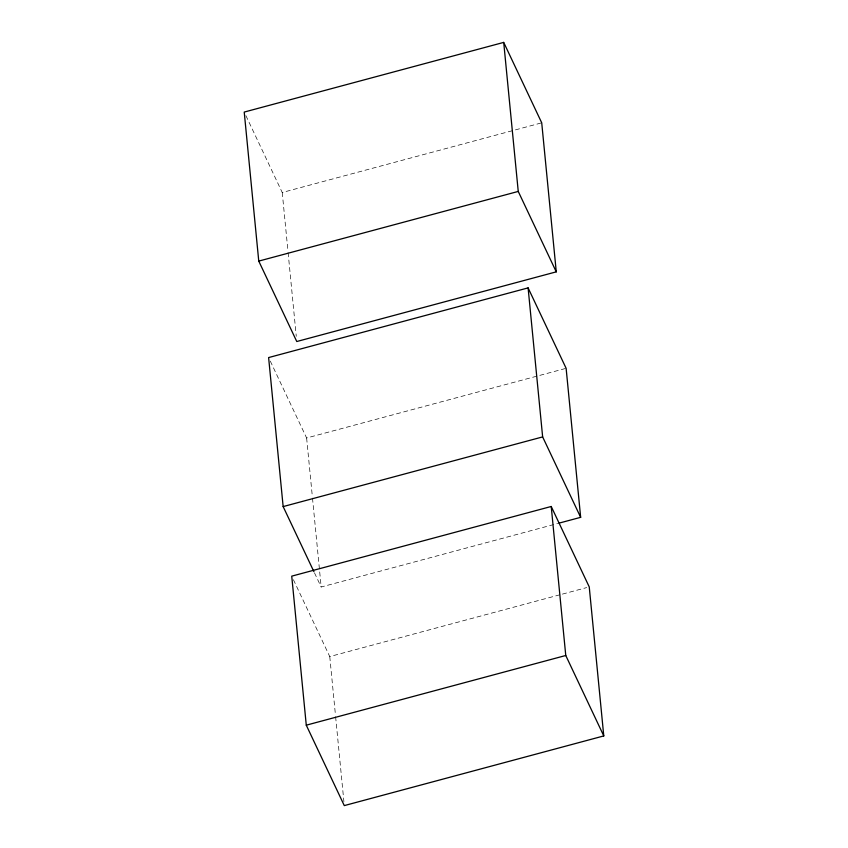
<?xml version="1.0" encoding="UTF-8"?>
<svg xmlns="http://www.w3.org/2000/svg" width="848" height="848" viewBox="0 0 848 848"><rect width="100%" height="100%" fill="white"/><g stroke="black" fill="none" stroke-linecap="round" stroke-linejoin="round"><path stroke-width="0.64" stroke-dasharray="4.24 3.18" d="M245.899 115.625L282.236 192.507L541.724 122.822M270.289 361.11L306.626 437.992L566.125 368.308M314.46 572.813L321.169 587.007L557.645 523.513M293.408 579.703L329.755 656.575L561.122 594.448M562.394 594.109L586.689 587.59M329.755 656.575L335.49 715.405M335.617 716.708L343.906 801.678M306.626 437.992L312.371 496.811M312.499 498.115L321.169 587.007M282.236 192.507L287.981 251.326M288.108 252.63L296.27 336.296"/><path stroke-width="1.27" d="M503.712 42.4L244.224 112.074L258.757 261.099L296.779 341.521L556.267 271.848L541.724 122.822L503.712 42.4L518.245 191.425L556.267 271.848M258.757 261.099L518.245 191.425M558.927 523.163L580.657 517.333L566.125 368.308L528.103 287.885L268.615 357.57L283.147 506.585L313.898 571.637M283.147 506.585L542.646 436.911L580.657 517.333M551.221 506.479L291.733 576.152L306.276 725.178L344.288 805.6L603.776 735.926L589.243 586.901L551.221 506.479L565.764 655.493L603.776 735.926M306.276 725.178L565.764 655.493M528.103 287.885L542.646 436.911"/></g></svg>
